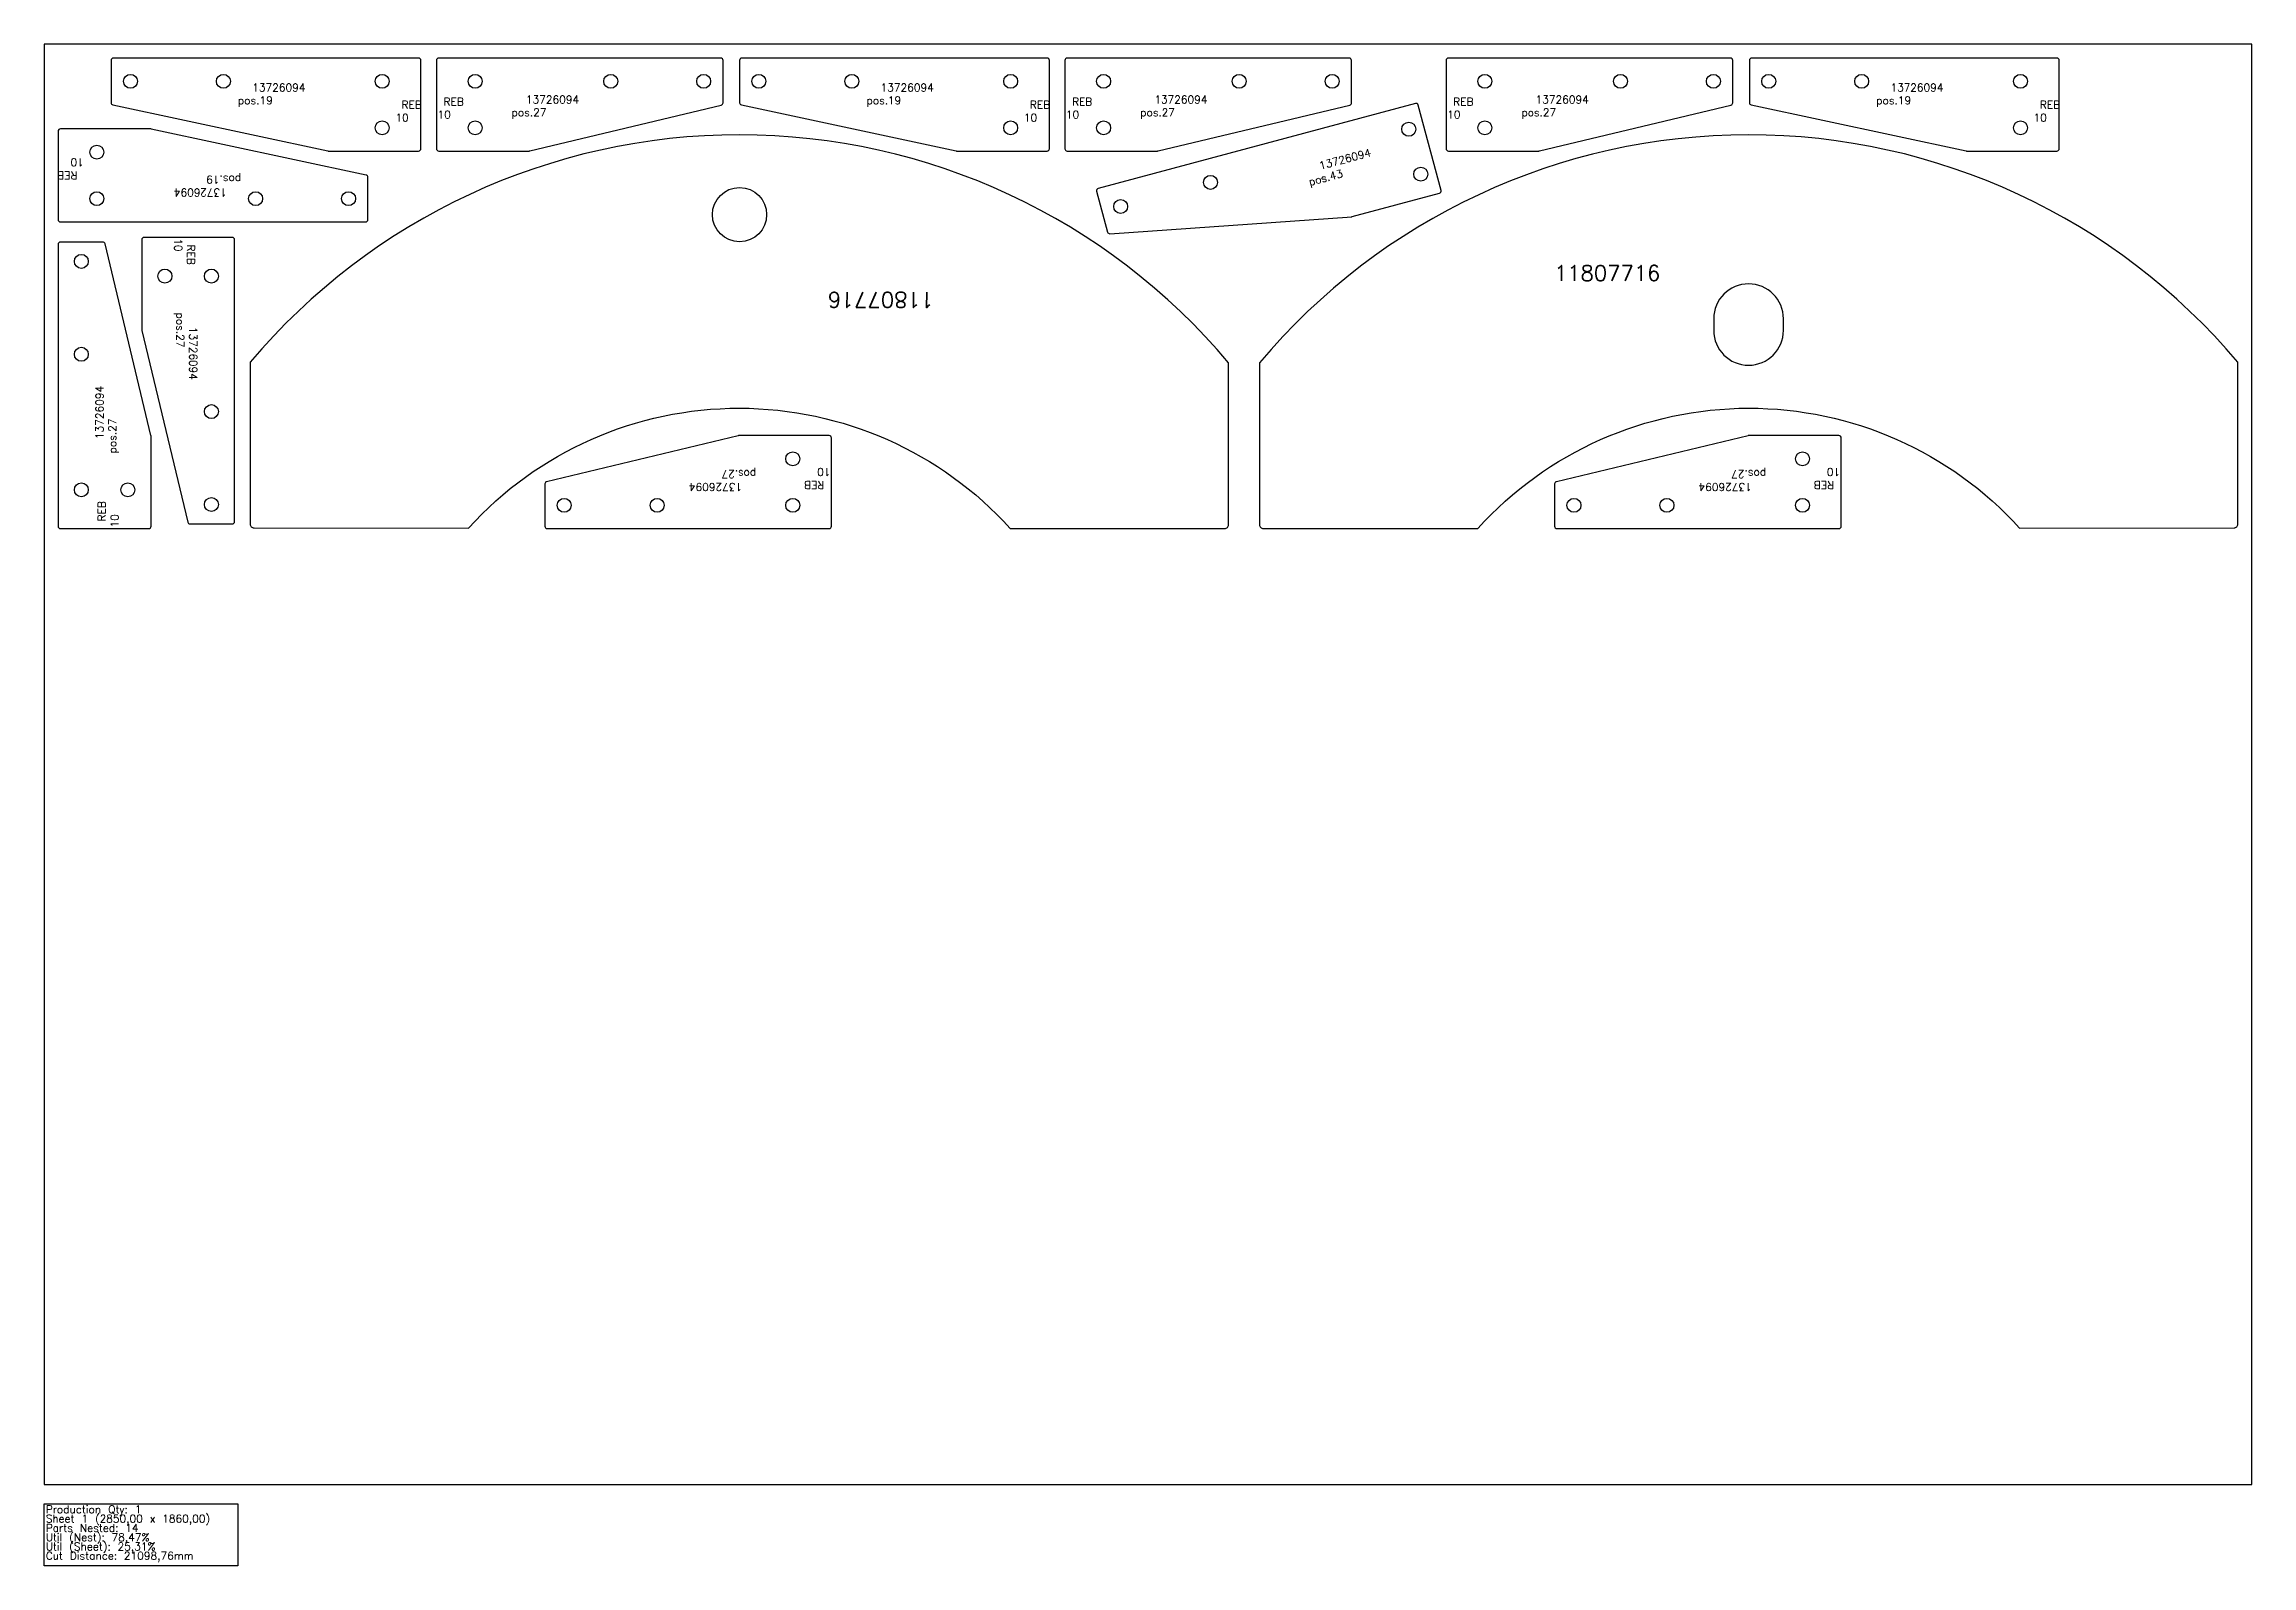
# Model space of a CAD drawing. Header units: millimetres. Extents: x 0 to 2850, y -105 to 1860.
import ezdxf

# ---------------------------------------------------------------- set-up
doc = ezdxf.new("R2010")
doc.units = ezdxf.units.MM
for name, color, linetype in [('11807716', 7, 'Continuous'), ('13726094v0', 7, 'Continuous'), ('Rebaixo', 7, 'Continuous'), ('sheet', 24, 'Continuous'), ('Stats', 7, 'Continuous'), ('Texto', 7, 'Continuous')]:
    doc.layers.add(name, color=color, linetype=linetype)
doc.styles.get("Standard").update_dxf_attribs({"font": 'txt.shx'})

msp = doc.modelspace()

# ---------------------------------------------------------------- linework, layer by layer
at = {"layer": '11807716', "color": 6}
for points in [[(1528.9, 1239.5), (1529.1, 1448.4, 0.465749), (266.1, 1449.2), (265.9, 1240.3, 0.414214), (270.9, 1235.3), (547.7, 1235.1, -0.443228), (1247.1, 1234.7), (1523.9, 1234.5, 0.414214)], [(1574, 1234.5), (1850.8, 1234.7, -0.443228), (2550.2, 1235.1), (2827, 1235.3, 0.414214), (2832, 1240.3), (2831.9, 1449.2, 0.465749), (1568.9, 1448.4), (1569, 1239.5, 0.414214)], [(2245.3, 1490.4), (2245.3, 1505.4, 1), (2155.3, 1505.4), (2155.3, 1490.4, 1)]]:
    msp.add_lwpolyline(points, format="xyb", close=True, dxfattribs=at)
msp.add_circle((897.7, 1639.9), 35, dxfattribs=at)
at = {"layer": '13726094v0', "color": 2}
for points in [[(366.7, 1722), (483.4, 1722, 0.414214), (486.4, 1725), (486.4, 1839, 0.414214), (483.4, 1842), (89.4, 1842, 0.414214), (86.4, 1839), (86.4, 1784.4, 0.353653), (88.8, 1781.5), (366.1, 1722.1, 0.052822)], [(1178, 1722), (1294.7, 1722, 0.414214), (1297.7, 1725), (1297.7, 1839, 0.414214), (1294.7, 1842), (900.7, 1842, 0.414214), (897.7, 1839), (897.7, 1784.4, 0.353653), (900.1, 1781.5), (1177.4, 1722.1, 0.052822)], [(2481.6, 1722), (2598.3, 1722, 0.414214), (2601.3, 1725), (2601.3, 1839, 0.414214), (2598.3, 1842), (2204.3, 1842, 0.414214), (2201.3, 1839), (2201.3, 1784.4, 0.353653), (2203.7, 1781.5), (2481, 1722.1, 0.052822)], [(137.7, 1750.5), (21, 1750.5, 0.414214), (18, 1747.5), (18, 1633.5, 0.414214), (21, 1630.5), (415, 1630.5, 0.414214), (418, 1633.5), (418, 1688.1, 0.353653), (415.6, 1691), (138.3, 1750.4, 0.052822)]]:
    msp.add_lwpolyline(points, format="xyb", close=True, dxfattribs=at)
at = {"layer": '13726094v0', "color": 4}
for points in [[(876.4, 1784.4), (876.4, 1839, 0.414214), (873.4, 1842), (509.4, 1842, 0.414214), (506.4, 1839), (506.4, 1725, 0.414214), (509.4, 1722), (626.1, 1722, 0.058954), (626.8, 1722.1), (874.1, 1781.4, 0.346791)], [(1687.7, 1784.4), (1687.7, 1839, 0.414214), (1684.7, 1842), (1320.7, 1842, 0.414214), (1317.7, 1839), (1317.7, 1725, 0.414214), (1320.7, 1722), (1437.4, 1722, 0.058954), (1438.1, 1722.1), (1685.4, 1781.4, 0.346791)], [(2179.9, 1784.4), (2179.9, 1839, 0.414214), (2176.9, 1842), (1812.9, 1842, 0.414214), (1809.9, 1839), (1809.9, 1725, 0.414214), (1812.9, 1722), (1929.5, 1722, 0.058954), (1930.2, 1722.1), (2177.6, 1781.4, 0.346791)], [(75.6, 1604.5), (21, 1604.5, 0.414214), (18, 1601.5), (18, 1237.5, 0.414214), (21, 1234.5), (135, 1234.5, 0.414214), (138, 1237.5), (138, 1354.1, 0.058954), (137.9, 1354.8), (78.6, 1602.2, 0.346791)], [(188.3, 1240.5), (242.9, 1240.5, 0.414214), (245.9, 1243.5), (245.9, 1607.5, 0.414214), (242.9, 1610.5), (128.9, 1610.5, 0.414214), (125.9, 1607.5), (125.9, 1490.8, 0.058954), (126, 1490.1), (185.4, 1242.8, 0.346791)], [(646.4, 1292.1), (646.4, 1237.5, 0.414214), (649.4, 1234.5), (1013.4, 1234.5, 0.414214), (1016.4, 1237.5), (1016.4, 1351.5, 0.414214), (1013.4, 1354.5), (896.8, 1354.5, 0.058954), (896.1, 1354.4), (648.7, 1295, 0.346791)], [(1949.9, 1292.1), (1949.9, 1237.5, 0.414214), (1952.9, 1234.5), (2316.9, 1234.5, 0.414214), (2319.9, 1237.5), (2319.9, 1351.5, 0.414214), (2316.9, 1354.5), (2200.3, 1354.5, 0.058954), (2199.6, 1354.4), (1952.2, 1295, 0.346791)]]:
    msp.add_lwpolyline(points, format="xyb", close=True, dxfattribs=at)
at = {"layer": '13726094v0', "color": 6}
msp.add_lwpolyline([(1358.6, 1670), (1372.7, 1617.4, 0.359263), (1375.8, 1615.2), (1688, 1637.2, 0.047833), (1688.6, 1637.3), (1801.3, 1667.5, 0.414214), (1803.5, 1671.2), (1773.9, 1781.3, 0.414214), (1770.3, 1783.5), (1360.7, 1673.7, 0.414214)], format="xyb", close=True, dxfattribs=at)
at = {"layer": '13726094v0', "color": 2}
for centre in [(111.4, 1812), (231.4, 1812), (436.4, 1812), (922.7, 1812), (1042.7, 1812), (1247.7, 1812), (2226.3, 1812), (2346.3, 1812), (2551.3, 1812), (436.4, 1752), (1247.7, 1752), (2551.3, 1752), (68, 1720.5), (68, 1660.5), (273, 1660.5), (393, 1660.5)]:
    msp.add_circle(centre, 9, dxfattribs=at)
at = {"layer": '13726094v0', "color": 4}
for centre in [(556.4, 1812), (731.4, 1812), (851.4, 1812), (1367.7, 1812), (1542.7, 1812), (1662.7, 1812), (1859.9, 1812), (2034.9, 1812), (2154.9, 1812), (556.4, 1752), (1367.7, 1752), (1859.9, 1752), (48, 1579.5), (155.9, 1560.5), (215.9, 1560.5), (48, 1459.5), (215.9, 1385.5), (966.4, 1324.5), (2269.9, 1324.5), (48, 1284.5), (108, 1284.5), (215.9, 1265.5), (671.4, 1264.5), (791.4, 1264.5), (966.4, 1264.5), (1974.9, 1264.5), (2094.9, 1264.5), (2269.9, 1264.5)]:
    msp.add_circle(centre, 9, dxfattribs=at)
at = {"layer": '13726094v0', "color": 6}
for centre in [(1761.6, 1750.1), (1505.6, 1681.5), (1777.1, 1692.1), (1389.7, 1650.4)]:
    msp.add_circle(centre, 9, dxfattribs=at)
at = {"layer": 'sheet', "color": 7}
msp.add_lwpolyline([(0, 0), (2850, 0), (2850, 1860), (0, 1860)], close=True, dxfattribs=at)
at = {"layer": 'Stats', "color": 151}
msp.add_lwpolyline([(0, -25), (250, -25), (250, -105), (0, -105), (0, -25)], close=True, dxfattribs=at)

# ---------------------------------------------------------------- texts
at = {"layer": 'Rebaixo', "color": 2, "char_height": 10, "width": 33.809, "attachment_point": 1}
for insert in [(453.4, 1786.8), (1264.7, 1786.8), (2568.3, 1786.8)]:
    msp.add_mtext('{\\W0.892204; }REB\\P{\\W2.635614; }10', dxfattribs=dict(at, insert=insert))
at = {"layer": 'Rebaixo', "color": 4, "char_height": 10, "width": 33.809, "attachment_point": 1}
for insert in [(507.7, 1790.7), (1319, 1790.7), (1811.2, 1790.7)]:
    msp.add_mtext('{\\W0.892204; }REB\\P{\\W2.635614; }10', dxfattribs=dict(at, insert=insert))
at = {"layer": 'Rebaixo', "color": 2, "insert": (51, 1685.7), "char_height": 10, "width": 33.809, "attachment_point": 1, "rotation": 180}
msp.add_mtext('{\\W0.892204; }REB\\P{\\W2.635614; }10', dxfattribs=at)
at = {"layer": 'Rebaixo', "color": 4, "char_height": 10, "width": 33.809, "attachment_point": 1}
for insert, rotation in [((194.7, 1609.2), 270), ((1015.1, 1285.8), 180), ((2318.6, 1285.8), 180), ((69.3, 1235.8), 90)]:
    msp.add_mtext('{\\W0.892204; }REB\\P{\\W2.635614; }10', dxfattribs=dict(at, insert=insert, rotation=rotation))
at = {"layer": 'Stats', "color": 60}
for s, p in [('Production Qty: 1', (2, -37)), ('Sheet 1 (2850,00 x 1860,00)', (2, -49)), ('Parts Nested: 14', (2, -61)), ('Util (Nest): 78,47%', (2, -73)), ('Util (Sheet): 25,31%', (2, -85)), ('Cut Distance: 21098,76mm', (2, -97))]:
    msp.add_text(s, height=10, dxfattribs=at).set_placement(p)
at = {"layer": 'Texto', "color": 2, "char_height": 10, "width": 121.864, "attachment_point": 1}
for insert in [(250.2, 1809), (1061.5, 1809), (2365, 1809)]:
    msp.add_mtext('{\\W2.063493; }13726094 pos.19', dxfattribs=dict(at, insert=insert))
at = {"layer": 'Texto', "color": 4, "char_height": 10, "width": 121.864, "attachment_point": 1}
for insert in [(603.5, 1793.5), (1414.8, 1793.5), (1907, 1793.5)]:
    msp.add_mtext('{\\W2.066129; }13726094 pos.27', dxfattribs=dict(at, insert=insert))
at = {"layer": 'Texto', "color": 6, "attachment_point": 1}
for s, insert, char_height, width, rotation in [('{\\W2.066129; }13726094 pos.43', (1627.1, 1702.8), 10, 121.864, 15), ('11807716', (1949.2, 1574.3), 20, 538.024, 0.0374), ('11807716', (1148.7, 1519.7), 20, 538.024, 179.9628)]:
    msp.add_mtext(s, dxfattribs=dict(at, insert=insert, char_height=char_height, width=width, rotation=rotation))
at = {"layer": 'Texto', "color": 2, "insert": (254.3, 1663.4), "char_height": 10, "width": 121.864, "attachment_point": 1, "rotation": 180}
msp.add_mtext('{\\W2.063493; }13726094 pos.19', dxfattribs=at)
at = {"layer": 'Texto', "color": 4, "char_height": 10, "width": 121.864, "attachment_point": 1}
for insert, rotation in [((197.4, 1513.4), 270), ((66.5, 1331.6), 90), ((919.3, 1283), 180), ((2222.8, 1283), 180)]:
    msp.add_mtext('{\\W2.066129; }13726094 pos.27', dxfattribs=dict(at, insert=insert, rotation=rotation))

doc.saveas('drawing.dxf')
